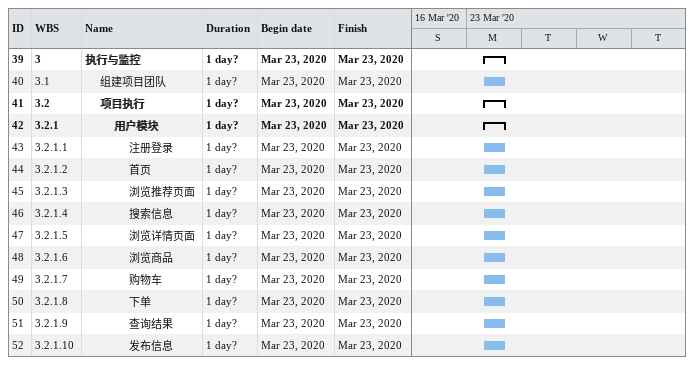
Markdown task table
| ID | WBS | Task | Duration | Start | Finish |
|---|---|---|---|---|---|
| 39 | 3 | **执行与监控** | 1d? | 2020-03-23 | 2020-03-23 |
| 40 | 3.1 | 组建项目团队 | 1d? | 2020-03-23 | 2020-03-23 |
| 41 | 3.2 | **项目执行** | 1d? | 2020-03-23 | 2020-03-23 |
| 42 | 3.2.1 | **用户模块** | 1d? | 2020-03-23 | 2020-03-23 |
| 43 | 3.2.1.1 | 注册登录 | 1d? | 2020-03-23 | 2020-03-23 |
| 44 | 3.2.1.2 | 首页 | 1d? | 2020-03-23 | 2020-03-23 |
| 45 | 3.2.1.3 | 浏览推荐页面 | 1d? | 2020-03-23 | 2020-03-23 |
| 46 | 3.2.1.4 | 搜索信息 | 1d? | 2020-03-23 | 2020-03-23 |
| 47 | 3.2.1.5 | 浏览详情页面 | 1d? | 2020-03-23 | 2020-03-23 |
| 48 | 3.2.1.6 | 浏览商品 | 1d? | 2020-03-23 | 2020-03-23 |
| 49 | 3.2.1.7 | 购物车 | 1d? | 2020-03-23 | 2020-03-23 |
| 50 | 3.2.1.8 | 下单 | 1d? | 2020-03-23 | 2020-03-23 |
| 51 | 3.2.1.9 | 查询结果 | 1d? | 2020-03-23 | 2020-03-23 |
| 52 | 3.2.1.10 | 发布信息 | 1d? | 2020-03-23 | 2020-03-23 |
